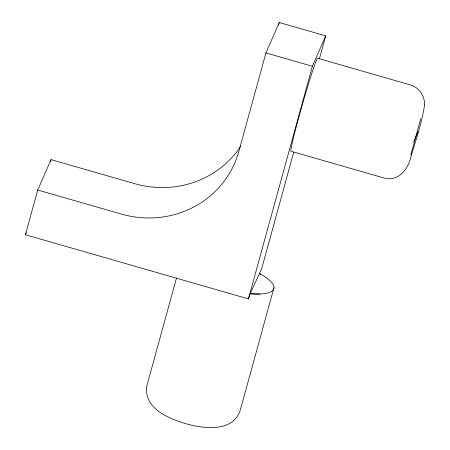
<?xml version="1.0" encoding="UTF-8"?>
<svg xmlns="http://www.w3.org/2000/svg" width="450" height="450" viewBox="0 0 450 450"><rect width="100%" height="100%" fill="white"/><g stroke="black" fill="none" stroke-linecap="round" stroke-linejoin="round"><path stroke-width="0.67" d="M259.403 273.488A48.375 13.697 15.4 0 1 250.149 293.782L248.422 298.89L25.436 234.759L37.738 190.024L51.058 159.615L134.679 183.667A96.756 92.717 23.7 0 0 240.497 146.582M50.496 161.651L51.058 159.615M176.518 277.948L146.959 385.431C142.824 409.027 170.64 419.546 188.629 424.474C206.173 428.974 234.225 431.809 240.525 409.269L273.988 287.589M319.393 58.854L325.716 35.859L279.259 22.5L265.944 52.903L238.877 151.324A96.756 92.717 23.7 0 1 121.359 214.071L37.738 190.024M278.522 25.194L279.259 22.5M248.422 298.89L312.396 66.268L325.716 35.859M293.726 152.173L261.743 268.487L250.149 293.782L259.92 294.024M410.867 154.704L420.711 118.918M25.436 234.759L26.269 232.858M413.567 141.879L418.005 131.743M265.944 52.903L312.396 66.268M259.498 273.611L260.657 274.179M424.564 105.052C421.875 122.507 416.171 139.337 411.069 156.195C408.707 168.795 398.154 182.256 383.878 177.958L290.97 151.239A48.375 1.912 -74 0 1 302.147 105.294A48.375 1.912 -74 0 1 317.621 58.252L410.529 84.977C419.203 87.48 424.901 96.159 424.564 105.052"/></g></svg>
